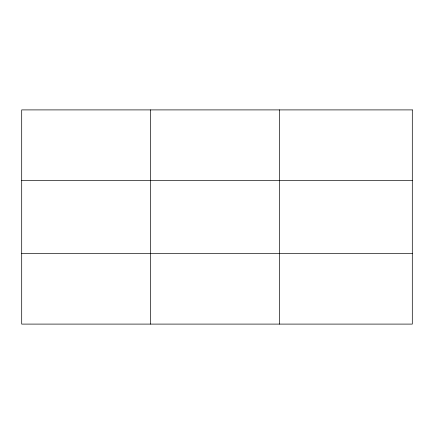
<?xml version="1.0" encoding="UTF-8"?>
<svg xmlns="http://www.w3.org/2000/svg" width="434" height="434" viewBox="0 0 434 434"><rect width="100%" height="100%" fill="white"/><g stroke="black" fill="none" stroke-linecap="round" stroke-linejoin="round"><path stroke-width="0.65" d="M150.598 324.1L150.598 109.9M279.496 324.1L279.496 109.9M21.7 180.587L412.3 180.587M21.7 253.413L412.3 253.413M412.3 109.9L412.3 324.1L21.7 324.1L21.7 109.9L412.3 109.9"/></g></svg>
